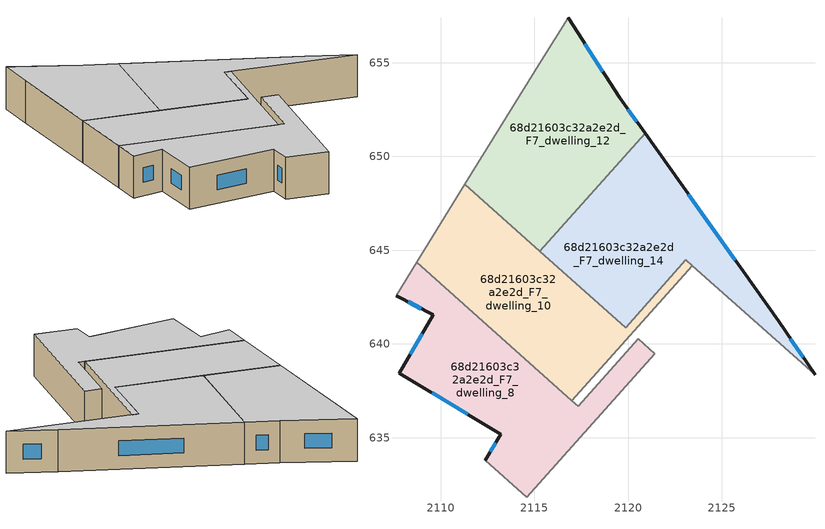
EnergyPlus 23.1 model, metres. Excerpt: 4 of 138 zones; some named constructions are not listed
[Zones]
68d21603c32a2e2d_F7_dwelling_10
 floor to 68d21603c32a2e2d_F6_dwelling_10 (EU_floor_Construction): 2123.08,644.48 2123.41,644.18 2116.99,636.98 2108.71,644.35 2111.28,648.51 2119.86,640.87 z21
 wall to 68d21603c32a2e2d_F7_dwelling_14 (EU_wall_Construction): 2123.41,644.18 2123.08,644.48 2119.86,640.87 2115.29,644.94 z21:24
 wall to 68d21603c32a2e2d_F7_dwelling_13 (EU_wall_Construction): 2116.99,636.98 2123.41,644.18 z21:24
 wall adiabatic (EU_wall_Construction): 2111.28,648.51 2108.71,644.35 z21:24
 wall to 68d21603c32a2e2d_F7_dwelling_8 (EU_wall_Construction): 2108.71,644.35 2116.99,636.98 z21:24
 wall to 68d21603c32a2e2d_F7_dwelling_12 (EU_wall_Construction): 2115.29,644.94 2111.28,648.51 z21:24
 ceiling to 68d21603c32a2e2d_F8_dwelling_10 (EU_floor_Construction): 2119.86,640.87 2111.28,648.51 2108.71,644.35 2116.99,636.98 2123.41,644.18 2123.08,644.48 z24
68d21603c32a2e2d_F7_dwelling_12
 floor to 68d21603c32a2e2d_F6_dwelling_12 (EU_floor_Construction): 2116.79,657.41 2119.54,653.13 2120.9,651.23 2115.29,644.94 2111.28,648.51 2115.36,655.11 z21
 wall outside (EU_wall_Construction): 2120.9,651.23 2119.54,653.13 2116.79,657.41 z21:24
 wall to 68d21603c32a2e2d_F7_dwelling_14 (EU_wall_Construction): 2115.29,644.94 2120.9,651.23 z21:24
 wall adiabatic (EU_wall_Construction): 2116.79,657.41 2115.36,655.11 2111.28,648.51 z21:24
 window (EU_Window_Construction): 2118.65,654.52 2117.69,656.02 / 2120.46,651.85 2119.98,652.52 z21.98:23.02
 ceiling to 68d21603c32a2e2d_F8_dwelling_12 (EU_floor_Construction): 2115.29,644.94 2120.9,651.23 2119.54,653.13 2116.79,657.41 2115.36,655.11 2111.28,648.51 z24
68d21603c32a2e2d_F7_dwelling_14
 floor to 68d21603c32a2e2d_F6_dwelling_14 (EU_floor_Construction): 2120.9,651.23 2128.02,641.21 2129.96,638.35 2123.08,644.48 2119.86,640.87 2115.29,644.94 z21
 wall outside (EU_wall_Construction): 2129.96,638.35 2128.02,641.21 2120.9,651.23 z21:24
 wall to 68d21603c32a2e2d_F7_dwelling_13 (EU_wall_Construction): 2123.41,644.18 2129.96,638.35 z21:24
 window (EU_Window_Construction): 2125.7,644.47 2123.21,647.97 / 2129.33,639.28 2128.65,640.28 z21.98:23.02
 ceiling to 68d21603c32a2e2d_F8_dwelling_14 (EU_floor_Construction): 2129.96,638.35 2128.02,641.21 2120.9,651.23 2115.29,644.94 2119.86,640.87 2123.08,644.48 z24
68d21603c32a2e2d_F7_dwelling_8
 floor to 68d21603c32a2e2d_F6_dwelling_8 (EU_floor_Construction): 2120.54,640.27 2121.43,639.48 2114.6,631.82 2112.36,633.81 2113.19,635.19 2107.78,638.45 2109.59,641.55 2107.61,642.58 2108.71,644.35 2117.33,636.67 z21
 wall outside (EU_wall_Construction): 2107.61,642.58 2109.59,641.55 2107.78,638.45 2113.19,635.19 2112.36,633.81 z21:24
 wall adiabatic (EU_wall_Construction): 2108.71,644.35 2107.61,642.58 z21:24
 wall to 68d21603c32a2e2d_F7_dwelling_13 (EU_wall_Construction): 2121.42,639.48 2120.54,640.27 2117.33,636.67 2117,636.98 z21:24
 wall to 68d21603c32a2e2d_F7_dwelling_11 (EU_wall_Construction): 2114.6,631.82 2121.43,639.48 z21:24
 wall to 68d21603c32a2e2d_F7_dwelling_6 (EU_wall_Construction): 2112.36,633.81 2114.6,631.82 z21:24
 window (EU_Window_Construction): 2109.54,637.39 2111.43,636.25 / 2109,640.54 2108.37,639.45 / 2108.26,642.24 2108.95,641.88 / 2112.92,634.74 2112.63,634.26 z21.98:23.02
 ceiling to 68d21603c32a2e2d_F8_dwelling_8 (EU_floor_Construction): 2117.33,636.67 2108.71,644.35 2107.61,642.58 2109.59,641.55 2107.78,638.45 2113.19,635.19 2112.36,633.81 2114.6,631.82 2121.43,639.48 2120.54,640.27 z24
[SCHEDULE:FILE] Column Number=1; Rows to Skip at Top=0; Number of Hours of Data=8760; Column Separator=Comma; Interpolate to Timestep=No; Minutes per Item=60; Adjust Schedule for Daylight Savings=Yes
Name | File
EU_Step8_GainSchedule_68d21603c32a2e2d_F4_dwelling_13_f000 | ../../schedules/68d21603c32a2e2d/68d21603c32a2e2d_F4_dwelling_13_f000_gain.csv
EU_Step8_GainSchedule_68d21603c32a2e2d_F4_dwelling_14_f000 | ../../schedules/68d21603c32a2e2d/68d21603c32a2e2d_F4_dwelling_14_f000_gain.csv
EU_Step8_GainSchedule_68d21603c32a2e2d_F5_dwelling_0_f000 | ../../schedules/68d21603c32a2e2d/68d21603c32a2e2d_F5_dwelling_0_f000_gain.csv
EU_Step8_GainSchedule_68d21603c32a2e2d_F5_dwelling_1_f000 | ../../schedules/68d21603c32a2e2d/68d21603c32a2e2d_F5_dwelling_1_f000_gain.csv
EU_Step8_GainSchedule_68d21603c32a2e2d_F5_dwelling_2_f000 | ../../schedules/68d21603c32a2e2d/68d21603c32a2e2d_F5_dwelling_2_f000_gain.csv
EU_Step8_GainSchedule_68d21603c32a2e2d_F5_dwelling_3_f000 | ../../schedules/68d21603c32a2e2d/68d21603c32a2e2d_F5_dwelling_3_f000_gain.csv
EU_Step8_GainSchedule_68d21603c32a2e2d_F5_dwelling_4_f000 | ../../schedules/68d21603c32a2e2d/68d21603c32a2e2d_F5_dwelling_4_f000_gain.csv
EU_Step8_GainSchedule_68d21603c32a2e2d_F5_dwelling_5_f000 | ../../schedules/68d21603c32a2e2d/68d21603c32a2e2d_F5_dwelling_5_f000_gain.csv
EU_Step8_GainSchedule_68d21603c32a2e2d_F5_dwelling_6_f000 | ../../schedules/68d21603c32a2e2d/68d21603c32a2e2d_F5_dwelling_6_f000_gain.csv
EU_Step8_GainSchedule_68d21603c32a2e2d_F5_dwelling_7_f000 | ../../schedules/68d21603c32a2e2d/68d21603c32a2e2d_F5_dwelling_7_f000_gain.csv
EU_Step8_GainSchedule_68d21603c32a2e2d_F5_dwelling_8_f000 | ../../schedules/68d21603c32a2e2d/68d21603c32a2e2d_F5_dwelling_8_f000_gain.csv
EU_Step8_GainSchedule_68d21603c32a2e2d_F5_dwelling_9_f000 | ../../schedules/68d21603c32a2e2d/68d21603c32a2e2d_F5_dwelling_9_f000_gain.csv
EU_Step8_GainSchedule_68d21603c32a2e2d_F5_dwelling_10_f000 | ../../schedules/68d21603c32a2e2d/68d21603c32a2e2d_F5_dwelling_10_f000_gain.csv
EU_Step8_GainSchedule_68d21603c32a2e2d_F5_dwelling_11_f000 | ../../schedules/68d21603c32a2e2d/68d21603c32a2e2d_F5_dwelling_11_f000_gain.csv
EU_Step8_GainSchedule_68d21603c32a2e2d_F5_dwelling_12_f000 | ../../schedules/68d21603c32a2e2d/68d21603c32a2e2d_F5_dwelling_12_f000_gain.csv
EU_Step8_GainSchedule_68d21603c32a2e2d_F5_dwelling_13_f000 | ../../schedules/68d21603c32a2e2d/68d21603c32a2e2d_F5_dwelling_13_f000_gain.csv
EU_Step8_GainSchedule_68d21603c32a2e2d_F5_dwelling_14_f000 | ../../schedules/68d21603c32a2e2d/68d21603c32a2e2d_F5_dwelling_14_f000_gain.csv
EU_Step8_GainSchedule_68d21603c32a2e2d_F6_dwelling_13_f000 | ../../schedules/68d21603c32a2e2d/68d21603c32a2e2d_F6_dwelling_13_f000_gain.csv
EU_Step8_GainSchedule_68d21603c32a2e2d_F6_dwelling_14_f000 | ../../schedules/68d21603c32a2e2d/68d21603c32a2e2d_F6_dwelling_14_f000_gain.csv
EU_Step8_GainSchedule_68d21603c32a2e2d_F7_dwelling_0_f000 | ../../schedules/68d21603c32a2e2d/68d21603c32a2e2d_F7_dwelling_0_f000_gain.csv
EU_Step8_GainSchedule_68d21603c32a2e2d_F7_dwelling_1_f000 | ../../schedules/68d21603c32a2e2d/68d21603c32a2e2d_F7_dwelling_1_f000_gain.csv
EU_Step8_GainSchedule_68d21603c32a2e2d_F7_dwelling_2_f000 | ../../schedules/68d21603c32a2e2d/68d21603c32a2e2d_F7_dwelling_2_f000_gain.csv
EU_Step8_GainSchedule_68d21603c32a2e2d_F7_dwelling_3_f000 | ../../schedules/68d21603c32a2e2d/68d21603c32a2e2d_F7_dwelling_3_f000_gain.csv
EU_Step8_GainSchedule_68d21603c32a2e2d_F7_dwelling_4_f000 | ../../schedules/68d21603c32a2e2d/68d21603c32a2e2d_F7_dwelling_4_f000_gain.csv
EU_Step8_GainSchedule_68d21603c32a2e2d_F7_dwelling_5_f000 | ../../schedules/68d21603c32a2e2d/68d21603c32a2e2d_F7_dwelling_5_f000_gain.csv
EU_Step8_GainSchedule_68d21603c32a2e2d_F7_dwelling_6_f000 | ../../schedules/68d21603c32a2e2d/68d21603c32a2e2d_F7_dwelling_6_f000_gain.csv
EU_Step8_GainSchedule_68d21603c32a2e2d_F7_dwelling_7_f000 | ../../schedules/68d21603c32a2e2d/68d21603c32a2e2d_F7_dwelling_7_f000_gain.csv
EU_Step8_GainSchedule_68d21603c32a2e2d_F7_dwelling_8_f000 | ../../schedules/68d21603c32a2e2d/68d21603c32a2e2d_F7_dwelling_8_f000_gain.csv
EU_Step8_GainSchedule_68d21603c32a2e2d_F7_dwelling_9_f000 | ../../schedules/68d21603c32a2e2d/68d21603c32a2e2d_F7_dwelling_9_f000_gain.csv
EU_Step8_GainSchedule_68d21603c32a2e2d_F7_dwelling_10_f000 | ../../schedules/68d21603c32a2e2d/68d21603c32a2e2d_F7_dwelling_10_f000_gain.csv
EU_Step8_GainSchedule_68d21603c32a2e2d_F7_dwelling_11_f000 | ../../schedules/68d21603c32a2e2d/68d21603c32a2e2d_F7_dwelling_11_f000_gain.csv
EU_Step8_GainSchedule_68d21603c32a2e2d_F7_dwelling_12_f000 | ../../schedules/68d21603c32a2e2d/68d21603c32a2e2d_F7_dwelling_12_f000_gain.csv
EU_Step8_GainSchedule_68d21603c32a2e2d_F7_dwelling_13_f000 | ../../schedules/68d21603c32a2e2d/68d21603c32a2e2d_F7_dwelling_13_f000_gain.csv
EU_Step8_GainSchedule_68d21603c32a2e2d_F7_dwelling_14_f000 | ../../schedules/68d21603c32a2e2d/68d21603c32a2e2d_F7_dwelling_14_f000_gain.csv
